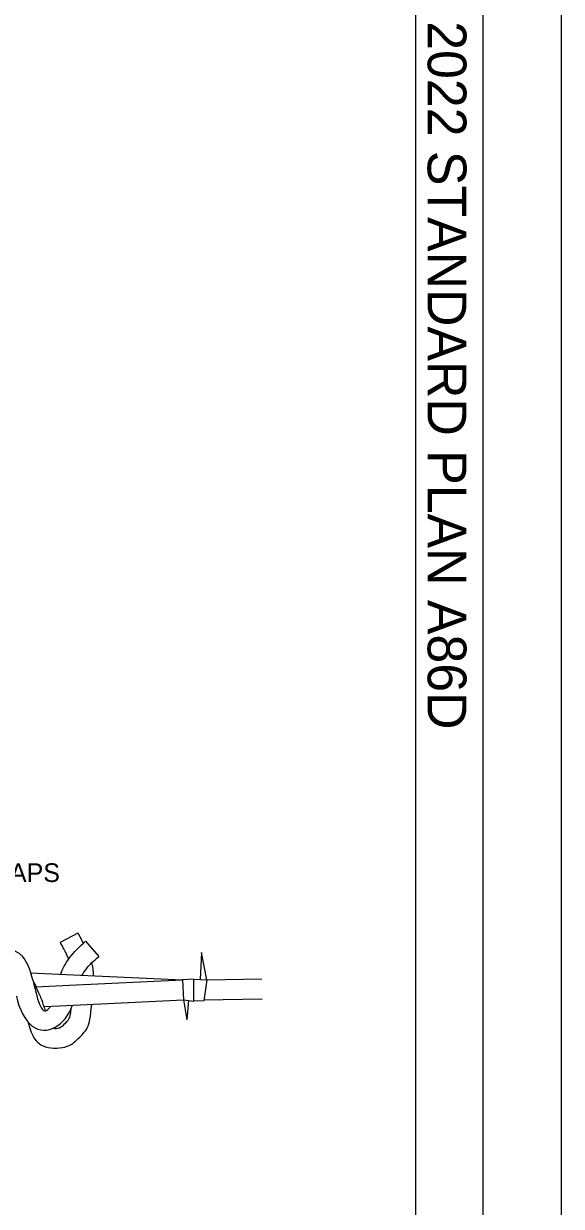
# Model space of a CAD drawing. Extents: x -894 to 866, y -476 to 714.
# Drawn here: x 664.9 to 866, y -142.4 to 300.3 of the extents above; entities that cross this region are included whole.
import ezdxf

# ---------------------------------------------------------------- set-up
doc = ezdxf.new("R2010")
doc.units = 0
for name, color, linetype in [('10 Sheet Format', 7, 'Continuous'), ('57 Undefined', 7, 'Continuous'), ('60 Nongeo Data', 7, 'Continuous')]:
    doc.layers.add(name, color=color, linetype=linetype)

msp = doc.modelspace()

# ---------------------------------------------------------------- linework, layer by layer
at = {"layer": '10 Sheet Format'}
msp.add_line((811.55, -406.04), (811.55, 643.96), dxfattribs=at)
for points in [[(-894.04, 713.56), (865.95, 713.56), (865.95, -476.44), (-894.04, -476.44)], [(-863.43, 668.96), (836.57, 668.96), (836.57, -431.04), (-863.43, -431.04)], [(-863.43, 668.96), (836.57, 668.96), (836.57, -431.04), (-863.43, -431.04)]]:
    msp.add_lwpolyline(points, close=True, dxfattribs=at)
at = {"layer": '60 Nongeo Data'}
for p, q in [((678.58, -43.58), (685.21, -40.07)), ((688.03, -43.21), (692.97, -48.85)), ((733.34, -57.63), (753.89, -57.29)), ((724.65, -65.13), (725.88, -72.58)), ((726.56, -65.38), (725.88, -72.58)), ((732.29, -65.14), (754.01, -64.79))]:
    msp.add_line(p, q, dxfattribs=at)
for points in [[(733.34, -57.63), (731.39, -47.37), (730.92, -57.48)], [(667.47, -55.03), (677.99, -55.51)], [(677.99, -55.51), (724.3, -57.64)], [(728.51, -57.33), (733.34, -57.63), (732.24, -65.55), (728.47, -65.63)], [(669.45, -60.25), (681.98, -59.65)], [(681.98, -59.65), (724.3, -57.64)], [(678.24, -67.34), (724.65, -65.13)], [(672.37, -67.62), (678.24, -67.34)]]:
    msp.add_lwpolyline(points, dxfattribs=at)
msp.add_lwpolyline([(724.3, -57.64), (724.65, -65.13), (728.47, -65.63), (728.51, -57.33)], close=True, dxfattribs=at)
for points, degree in [([(681.73, -49.83), (681.15, -48.56), (680.26, -46.75), (678.58, -43.58)], 2), ([(678.72, -55.54), (679.4, -53.62), (681.44, -49.44), (685.83, -45.14), (688.03, -43.21)], 3), ([(687.21, -43.94), (686.69, -42.89), (686.04, -41.63), (685.21, -40.07)], 2), ([(648.2, -54.14), (648.4, -53.62), (649.59, -50.82), (652.88, -45.45), (663.6, -45.96), (667.43, -54.04), (668.25, -57.83), (669.46, -62.21)], 3), ([(686.68, -55.91), (686.92, -55.47), (688.34, -53.18), (690.93, -50.64), (692.97, -48.85)], 3), ([(691.02, -56.11), (690.99, -55.04), (690.86, -53.33), (690.51, -51.88), (690.35, -51.3)], 3), ([(668.37, -58.2), (668.57, -58.5), (668.77, -58.83), (669, -59.18)], 2), ([(669, -59.18), (670.6, -62.97), (671.71, -65.35), (672.19, -67.12), (672.74, -68.73), (672.9, -69.2)], 3), ([(662.12, -63.75), (663.14, -68.59), (667.64, -77.17), (677.13, -76.69), (681.65, -71.11), (683.1, -67.11)], 3), ([(669.46, -62.21), (670.26, -66.03), (672.05, -69.44), (673.4, -69.37), (674.54, -68.09), (674.89, -67.5)], 3), ([(666.32, -73.14), (666.4, -73.38), (666.93, -74.95), (667.74, -77.78), (670.91, -83.2), (681.37, -83.49), (685.33, -79.54), (689.04, -76.13), (689.9, -71.53), (690.31, -66.76)], 3), ([(675.97, -75.73), (676.58, -75.85), (678.43, -75.82), (680.14, -74.12), (682, -72.41), (682.41, -70.73), (682.65, -68.25)], 3)]:
    msp.add_open_spline(points, degree=degree, dxfattribs=at)

# ---------------------------------------------------------------- texts
at = {"layer": '10 Sheet Format'}
msp.add_text('2022 STANDARD PLAN A86D', height=14.5, rotation=270, dxfattribs=at).set_placement((815.95, 301.18))
at = {"layer": '57 Undefined'}
msp.add_text('Min 4 WRAPS', height=7, dxfattribs=at).set_placement((618.63, -21.02))

doc.saveas('drawing.dxf')
